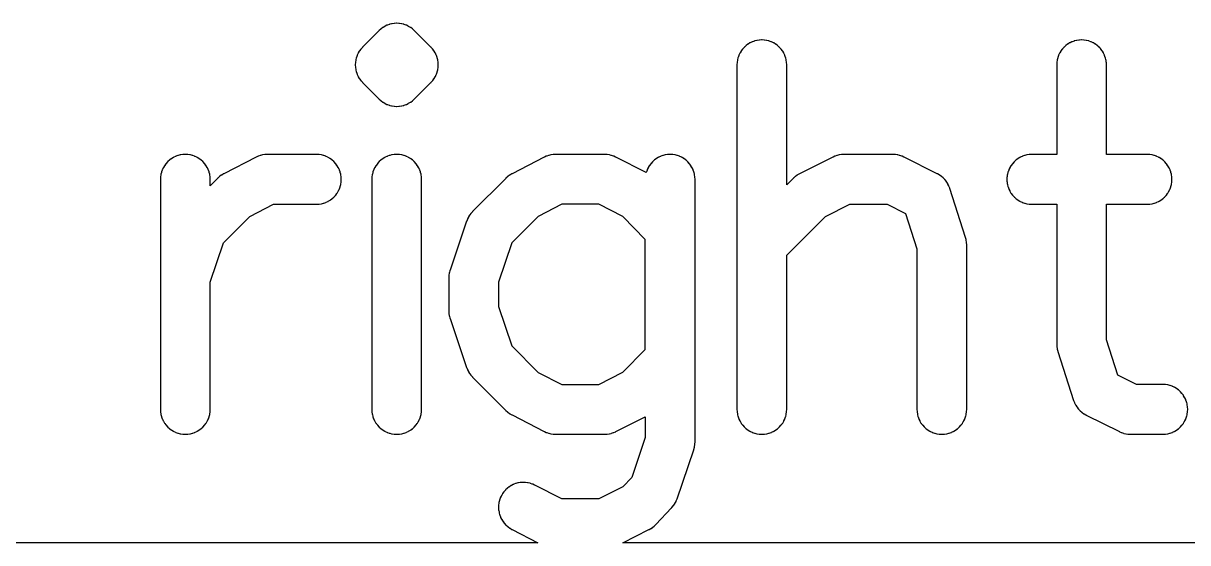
# Model space of a CAD drawing. Header units: inches. Extents: x -0.5 to 10, y -2.4 to 3.9.
# Drawn here: x 3.9879 to 4.1213, y -1.9484 to -1.8889 of the extents above; entities that cross this region are included whole.
import ezdxf

# ---------------------------------------------------------------- set-up
doc = ezdxf.new("R2010")
doc.units = ezdxf.units.IN

msp = doc.modelspace()

# ---------------------------------------------------------------- linework, layer by layer
for points in [[(4.026775, -1.891695), (4.026775, -1.891695), (4.026768, -1.891703), (4.026613, -1.891873), (4.026598, -1.89189), (4.026582, -1.891911), (4.026444, -1.892097), (4.026432, -1.892114), (4.026417, -1.892137), (4.026299, -1.892335), (4.026287, -1.892356), (4.026275, -1.892378), (4.026177, -1.892587), (4.026167, -1.892608), (4.026158, -1.892632), (4.02608, -1.892849), (4.026073, -1.89287), (4.026066, -1.892896), (4.02601, -1.89312), (4.026004, -1.893145), (4.026001, -1.893168), (4.025967, -1.893396), (4.025964, -1.893419), (4.025962, -1.893445), (4.025951, -1.893675), (4.02595, -1.8937), (4.025951, -1.893725), (4.025962, -1.893955), (4.025964, -1.893981), (4.025967, -1.894004), (4.026001, -1.894232), (4.026004, -1.894255), (4.02601, -1.89428), (4.026066, -1.894504), (4.026073, -1.89453), (4.02608, -1.894551), (4.026158, -1.894768), (4.026167, -1.894792), (4.026177, -1.894813), (4.026275, -1.895022), (4.026287, -1.895044), (4.026299, -1.895065), (4.026417, -1.895263), (4.026432, -1.895286), (4.026444, -1.895303), (4.026582, -1.895489), (4.026598, -1.89551), (4.026613, -1.895527), (4.026768, -1.895697), (4.026775, -1.895705), (4.026785, -1.895715), (4.028685, -1.897615), (4.028695, -1.897625), (4.028703, -1.897632), (4.028873, -1.897787), (4.02889, -1.897802), (4.028911, -1.897818), (4.029097, -1.897956), (4.029114, -1.897968), (4.029137, -1.897983), (4.029335, -1.898101), (4.029356, -1.898113), (4.029378, -1.898125), (4.029587, -1.898223), (4.029608, -1.898233), (4.029632, -1.898242), (4.029849, -1.89832), (4.02987, -1.898327), (4.029896, -1.898334), (4.03012, -1.89839), (4.030145, -1.898396), (4.030168, -1.898399), (4.030396, -1.898433), (4.030419, -1.898436), (4.030445, -1.898438), (4.030675, -1.898449), (4.0307, -1.89845), (4.030725, -1.898449), (4.030955, -1.898438), (4.030981, -1.898436), (4.031004, -1.898433), (4.031232, -1.898399), (4.031255, -1.898396), (4.03128, -1.89839), (4.031504, -1.898334), (4.03153, -1.898327), (4.031551, -1.89832), (4.031768, -1.898242), (4.031792, -1.898233), (4.031813, -1.898223), (4.032022, -1.898125), (4.032044, -1.898113), (4.032065, -1.898101), (4.032263, -1.897983), (4.032286, -1.897968), (4.032303, -1.897956), (4.032489, -1.897818), (4.03251, -1.897802), (4.032527, -1.897787), (4.032697, -1.897632), (4.032705, -1.897625), (4.032715, -1.897615), (4.034615, -1.895715), (4.034625, -1.895705), (4.034632, -1.895697), (4.034787, -1.895527), (4.034802, -1.89551), (4.034818, -1.895489), (4.034956, -1.895303), (4.034968, -1.895286), (4.034983, -1.895263), (4.035101, -1.895065), (4.035113, -1.895044), (4.035125, -1.895022), (4.035223, -1.894813), (4.035233, -1.894792), (4.035242, -1.894768), (4.03532, -1.894551), (4.035327, -1.89453), (4.035334, -1.894504), (4.03539, -1.89428), (4.035396, -1.894255), (4.035399, -1.894232), (4.035433, -1.894004), (4.035436, -1.893981), (4.035438, -1.893955), (4.035449, -1.893725), (4.03545, -1.8937), (4.035449, -1.893675), (4.035438, -1.893445), (4.035436, -1.893419), (4.035433, -1.893396), (4.035399, -1.893168), (4.035396, -1.893145), (4.03539, -1.89312), (4.035334, -1.892896), (4.035327, -1.89287), (4.03532, -1.892849), (4.035242, -1.892632), (4.035233, -1.892608), (4.035223, -1.892587), (4.035125, -1.892378), (4.035113, -1.892356), (4.035101, -1.892335), (4.034983, -1.892137), (4.034968, -1.892114), (4.034956, -1.892097), (4.034818, -1.891911), (4.034802, -1.89189), (4.034787, -1.891873), (4.034632, -1.891703), (4.034625, -1.891695), (4.034615, -1.891685), (4.032715, -1.889785), (4.032705, -1.889775), (4.032697, -1.889768), (4.032527, -1.889613), (4.03251, -1.889598), (4.032489, -1.889582), (4.032303, -1.889444), (4.032286, -1.889432), (4.032263, -1.889417), (4.032065, -1.889299), (4.032044, -1.889287), (4.032022, -1.889275), (4.031813, -1.889177), (4.031792, -1.889167), (4.031768, -1.889158), (4.031551, -1.88908), (4.03153, -1.889073), (4.031504, -1.889066), (4.03128, -1.88901), (4.031255, -1.889004), (4.031232, -1.889001), (4.031004, -1.888967), (4.030981, -1.888964), (4.030955, -1.888962), (4.030725, -1.888951), (4.0307, -1.88895), (4.030675, -1.888951), (4.030445, -1.888962), (4.030419, -1.888964), (4.030396, -1.888967), (4.030168, -1.889001), (4.030145, -1.889004), (4.03012, -1.88901), (4.029896, -1.889066), (4.02987, -1.889073), (4.029849, -1.88908), (4.029632, -1.889158), (4.029608, -1.889167), (4.029587, -1.889177), (4.029378, -1.889275), (4.029356, -1.889287), (4.029335, -1.889299), (4.029137, -1.889417), (4.029114, -1.889432), (4.029097, -1.889444), (4.028911, -1.889582), (4.02889, -1.889598), (4.028873, -1.889613), (4.028703, -1.889768), (4.028695, -1.889775), (4.028685, -1.889785), (4.026785, -1.891685)], [(4.07535, -1.93311), (4.07535, -1.93311), (4.07535, -1.9331), (4.07535, -1.915481), (4.079788, -1.911042), (4.082573, -1.90965), (4.086827, -1.90965), (4.088953, -1.910713), (4.09025, -1.914747), (4.09025, -1.9331), (4.09025, -1.93311), (4.090251, -1.933125), (4.090262, -1.933355), (4.090264, -1.933381), (4.090267, -1.933404), (4.090301, -1.933632), (4.090304, -1.933655), (4.09031, -1.93368), (4.090366, -1.933904), (4.090373, -1.93393), (4.09038, -1.933951), (4.090458, -1.934168), (4.090467, -1.934192), (4.090477, -1.934213), (4.090575, -1.934422), (4.090587, -1.934444), (4.090599, -1.934465), (4.090717, -1.934663), (4.090732, -1.934686), (4.090744, -1.934703), (4.090882, -1.934889), (4.090898, -1.93491), (4.090913, -1.934927), (4.091068, -1.935097), (4.091085, -1.935115), (4.091103, -1.935132), (4.091273, -1.935287), (4.09129, -1.935302), (4.091311, -1.935318), (4.091497, -1.935456), (4.091514, -1.935468), (4.091537, -1.935483), (4.091735, -1.935601), (4.091756, -1.935613), (4.091778, -1.935625), (4.091987, -1.935723), (4.092008, -1.935733), (4.092032, -1.935742), (4.092249, -1.93582), (4.09227, -1.935827), (4.092296, -1.935834), (4.09252, -1.93589), (4.092545, -1.935896), (4.092568, -1.935899), (4.092796, -1.935933), (4.092819, -1.935936), (4.092845, -1.935938), (4.093075, -1.935949), (4.0931, -1.93595), (4.093125, -1.935949), (4.093355, -1.935938), (4.093381, -1.935936), (4.093404, -1.935933), (4.093632, -1.935899), (4.093655, -1.935896), (4.09368, -1.93589), (4.093904, -1.935834), (4.09393, -1.935827), (4.093951, -1.93582), (4.094168, -1.935742), (4.094192, -1.935733), (4.094213, -1.935723), (4.094422, -1.935625), (4.094444, -1.935613), (4.094465, -1.935601), (4.094663, -1.935483), (4.094686, -1.935468), (4.094703, -1.935456), (4.094889, -1.935318), (4.09491, -1.935302), (4.094927, -1.935287), (4.095097, -1.935132), (4.095115, -1.935115), (4.095132, -1.935097), (4.095287, -1.934927), (4.095302, -1.93491), (4.095318, -1.934889), (4.095456, -1.934703), (4.095468, -1.934686), (4.095483, -1.934663), (4.095601, -1.934465), (4.095613, -1.934444), (4.095625, -1.934422), (4.095723, -1.934213), (4.095733, -1.934192), (4.095742, -1.934168), (4.09582, -1.933951), (4.095827, -1.93393), (4.095834, -1.933904), (4.09589, -1.93368), (4.095896, -1.933655), (4.095899, -1.933632), (4.095933, -1.933404), (4.095936, -1.933381), (4.095938, -1.933355), (4.095949, -1.933125), (4.09595, -1.93311), (4.09595, -1.9331), (4.09595, -1.9143), (4.09595, -1.91429), (4.095949, -1.914274), (4.095937, -1.914031), (4.095935, -1.914004), (4.095935, -1.914004), (4.095931, -1.913979), (4.095894, -1.913739), (4.095889, -1.913714), (4.095889, -1.913714), (4.095883, -1.913688), (4.095821, -1.913453), (4.095815, -1.913435), (4.095813, -1.913428), (4.094013, -1.907828), (4.094011, -1.90782), (4.094005, -1.907804), (4.093923, -1.907586), (4.093912, -1.907561), (4.093903, -1.90754), (4.093799, -1.907331), (4.093787, -1.907307), (4.093787, -1.907307), (4.093775, -1.907287), (4.09365, -1.907089), (4.093637, -1.907069), (4.093637, -1.907069), (4.093622, -1.907048), (4.093479, -1.906864), (4.093461, -1.906842), (4.093446, -1.906826), (4.093286, -1.906656), (4.093269, -1.906639), (4.09325, -1.906622), (4.093073, -1.906469), (4.093054, -1.906454), (4.093054, -1.906454), (4.093033, -1.906438), (4.092842, -1.906304), (4.092819, -1.906289), (4.092819, -1.906289), (4.0928, -1.906277), (4.092597, -1.906163), (4.092583, -1.906155), (4.092575, -1.906151), (4.088775, -1.904251), (4.088766, -1.904247), (4.088754, -1.904241), (4.088554, -1.904153), (4.088536, -1.904145), (4.088511, -1.904136), (4.088305, -1.904066), (4.088286, -1.90406), (4.08826, -1.904054), (4.088048, -1.904004), (4.088025, -1.903999), (4.088003, -1.903995), (4.087787, -1.903965), (4.087766, -1.903962), (4.087741, -1.903961), (4.087523, -1.903951), (4.087511, -1.90395), (4.0875, -1.90395), (4.0819, -1.90395), (4.081889, -1.90395), (4.081877, -1.903951), (4.081659, -1.903961), (4.081634, -1.903962), (4.081613, -1.903965), (4.081397, -1.903995), (4.081375, -1.903999), (4.081352, -1.904004), (4.08114, -1.904054), (4.081114, -1.90406), (4.081095, -1.904066), (4.080889, -1.904136), (4.080864, -1.904145), (4.080846, -1.904153), (4.080646, -1.904241), (4.080634, -1.904247), (4.080625, -1.904251), (4.076825, -1.906151), (4.076814, -1.906157), (4.076802, -1.906164), (4.076583, -1.906288), (4.076561, -1.906301), (4.076561, -1.906301), (4.076538, -1.906317), (4.076333, -1.906464), (4.076314, -1.906479), (4.076314, -1.906479), (4.076292, -1.906498), (4.076104, -1.906666), (4.076094, -1.906676), (4.076085, -1.906685), (4.07535, -1.907419), (4.07535, -1.8937), (4.07535, -1.89369), (4.075349, -1.893675), (4.075338, -1.893445), (4.075336, -1.893419), (4.075333, -1.893396), (4.075299, -1.893168), (4.075296, -1.893145), (4.07529, -1.89312), (4.075234, -1.892896), (4.075227, -1.89287), (4.07522, -1.892849), (4.075142, -1.892632), (4.075133, -1.892608), (4.075123, -1.892587), (4.075025, -1.892378), (4.075013, -1.892356), (4.075001, -1.892335), (4.074883, -1.892137), (4.074868, -1.892114), (4.074856, -1.892097), (4.074718, -1.891911), (4.074702, -1.89189), (4.074687, -1.891873), (4.074532, -1.891703), (4.074515, -1.891685), (4.074497, -1.891668), (4.074327, -1.891513), (4.07431, -1.891498), (4.074289, -1.891482), (4.074103, -1.891344), (4.074086, -1.891332), (4.074063, -1.891317), (4.073865, -1.891199), (4.073844, -1.891187), (4.073822, -1.891175), (4.073613, -1.891077), (4.073592, -1.891067), (4.073568, -1.891058), (4.073351, -1.89098), (4.07333, -1.890973), (4.073304, -1.890966), (4.07308, -1.89091), (4.073055, -1.890904), (4.073032, -1.890901), (4.072804, -1.890867), (4.072781, -1.890864), (4.072755, -1.890862), (4.072525, -1.890851), (4.0725, -1.89085), (4.072475, -1.890851), (4.072245, -1.890862), (4.072219, -1.890864), (4.072196, -1.890867), (4.071968, -1.890901), (4.071945, -1.890904), (4.07192, -1.89091), (4.071696, -1.890966), (4.07167, -1.890973), (4.071649, -1.89098), (4.071432, -1.891058), (4.071408, -1.891067), (4.071387, -1.891077), (4.071178, -1.891175), (4.071156, -1.891187), (4.071135, -1.891199), (4.070937, -1.891317), (4.070914, -1.891332), (4.070897, -1.891344), (4.070711, -1.891482), (4.07069, -1.891498), (4.070673, -1.891513), (4.070503, -1.891668), (4.070485, -1.891685), (4.070468, -1.891703), (4.070313, -1.891873), (4.070298, -1.89189), (4.070282, -1.891911), (4.070144, -1.892097), (4.070132, -1.892114), (4.070117, -1.892137), (4.069999, -1.892335), (4.069987, -1.892356), (4.069975, -1.892378), (4.069877, -1.892587), (4.069867, -1.892608), (4.069858, -1.892632), (4.06978, -1.892849), (4.069773, -1.89287), (4.069766, -1.892896), (4.06971, -1.89312), (4.069704, -1.893145), (4.069701, -1.893168), (4.069667, -1.893396), (4.069664, -1.893419), (4.069662, -1.893445), (4.069651, -1.893675), (4.06965, -1.89369), (4.06965, -1.8937), (4.06965, -1.9331), (4.06965, -1.93311), (4.069651, -1.933125), (4.069662, -1.933355), (4.069664, -1.933381), (4.069667, -1.933404), (4.069701, -1.933632), (4.069704, -1.933655), (4.06971, -1.93368), (4.069766, -1.933904), (4.069773, -1.93393), (4.06978, -1.933951), (4.069858, -1.934168), (4.069867, -1.934192), (4.069877, -1.934213), (4.069975, -1.934422), (4.069987, -1.934444), (4.069999, -1.934465), (4.070117, -1.934663), (4.070132, -1.934686), (4.070144, -1.934703), (4.070282, -1.934889), (4.070298, -1.93491), (4.070313, -1.934927), (4.070468, -1.935097), (4.070485, -1.935115), (4.070503, -1.935132), (4.070673, -1.935287), (4.07069, -1.935302), (4.070711, -1.935318), (4.070897, -1.935456), (4.070914, -1.935468), (4.070937, -1.935483), (4.071135, -1.935601), (4.071156, -1.935613), (4.071178, -1.935625), (4.071387, -1.935723), (4.071408, -1.935733), (4.071432, -1.935742), (4.071649, -1.93582), (4.07167, -1.935827), (4.071696, -1.935834), (4.07192, -1.93589), (4.071945, -1.935896), (4.071968, -1.935899), (4.072196, -1.935933), (4.072219, -1.935936), (4.072245, -1.935938), (4.072475, -1.935949), (4.0725, -1.93595), (4.072525, -1.935949), (4.072755, -1.935938), (4.072781, -1.935936), (4.072804, -1.935933), (4.073032, -1.935899), (4.073055, -1.935896), (4.07308, -1.93589), (4.073304, -1.935834), (4.07333, -1.935827), (4.073351, -1.93582), (4.073568, -1.935742), (4.073592, -1.935733), (4.073613, -1.935723), (4.073822, -1.935625), (4.073844, -1.935613), (4.073865, -1.935601), (4.074063, -1.935483), (4.074086, -1.935468), (4.074103, -1.935456), (4.074289, -1.935318), (4.07431, -1.935302), (4.074327, -1.935287), (4.074497, -1.935132), (4.074515, -1.935115), (4.074532, -1.935097), (4.074687, -1.934927), (4.074702, -1.93491), (4.074718, -1.934889), (4.074856, -1.934703), (4.074868, -1.934686), (4.074883, -1.934663), (4.075001, -1.934465), (4.075013, -1.934444), (4.075025, -1.934422), (4.075123, -1.934213), (4.075133, -1.934192), (4.075142, -1.934168), (4.07522, -1.933951), (4.075227, -1.93393), (4.075234, -1.933904), (4.07529, -1.93368), (4.075296, -1.933655), (4.075299, -1.933632), (4.075333, -1.933404), (4.075336, -1.933381), (4.075338, -1.933355), (4.075349, -1.933125)], [(4.10625, -1.90965), (4.10625, -1.9256), (4.10625, -1.92561), (4.106251, -1.925626), (4.106263, -1.925869), (4.106265, -1.925896), (4.106265, -1.925896), (4.106269, -1.925921), (4.106306, -1.926161), (4.106311, -1.926186), (4.106311, -1.926186), (4.106317, -1.926212), (4.106379, -1.926447), (4.106385, -1.926465), (4.106387, -1.926472), (4.108187, -1.932072), (4.108189, -1.93208), (4.108195, -1.932096), (4.108277, -1.932314), (4.108288, -1.932339), (4.108297, -1.93236), (4.108401, -1.932569), (4.108413, -1.932593), (4.108413, -1.932593), (4.108425, -1.932613), (4.10855, -1.932811), (4.108563, -1.932831), (4.108563, -1.932831), (4.108578, -1.932852), (4.108721, -1.933036), (4.108739, -1.933058), (4.108754, -1.933074), (4.108914, -1.933244), (4.108931, -1.933261), (4.10895, -1.933278), (4.109127, -1.933431), (4.109146, -1.933446), (4.109146, -1.933446), (4.109167, -1.933462), (4.109358, -1.933596), (4.109381, -1.933611), (4.109381, -1.933611), (4.1094, -1.933623), (4.109603, -1.933737), (4.109617, -1.933745), (4.109625, -1.933749), (4.113425, -1.935649), (4.113434, -1.935653), (4.113446, -1.935659), (4.113646, -1.935747), (4.113664, -1.935755), (4.113689, -1.935764), (4.113895, -1.935834), (4.113914, -1.93584), (4.11394, -1.935846), (4.114152, -1.935896), (4.114175, -1.935901), (4.114197, -1.935905), (4.114413, -1.935935), (4.114434, -1.935938), (4.114459, -1.935939), (4.114677, -1.935949), (4.114689, -1.93595), (4.1147, -1.93595), (4.1184, -1.93595), (4.11841, -1.93595), (4.118425, -1.935949), (4.118655, -1.935938), (4.118681, -1.935936), (4.118704, -1.935933), (4.118932, -1.935899), (4.118955, -1.935896), (4.11898, -1.93589), (4.119204, -1.935834), (4.11923, -1.935827), (4.119251, -1.93582), (4.119468, -1.935742), (4.119492, -1.935733), (4.119513, -1.935723), (4.119722, -1.935625), (4.119744, -1.935613), (4.119765, -1.935601), (4.119963, -1.935483), (4.119986, -1.935468), (4.120003, -1.935456), (4.120189, -1.935318), (4.12021, -1.935302), (4.120227, -1.935287), (4.120397, -1.935132), (4.120415, -1.935115), (4.120432, -1.935097), (4.120587, -1.934927), (4.120602, -1.93491), (4.120618, -1.934889), (4.120756, -1.934703), (4.120768, -1.934686), (4.120783, -1.934663), (4.120901, -1.934465), (4.120913, -1.934444), (4.120925, -1.934422), (4.121023, -1.934213), (4.121033, -1.934192), (4.121042, -1.934168), (4.12112, -1.933951), (4.121127, -1.93393), (4.121134, -1.933904), (4.12119, -1.93368), (4.121196, -1.933655), (4.121199, -1.933632), (4.121233, -1.933404), (4.121236, -1.933381), (4.121238, -1.933355), (4.121249, -1.933125), (4.12125, -1.9331), (4.121249, -1.933075), (4.121238, -1.932845), (4.121236, -1.932819), (4.121233, -1.932796), (4.121199, -1.932568), (4.121196, -1.932545), (4.12119, -1.93252), (4.121134, -1.932296), (4.121127, -1.93227), (4.12112, -1.932249), (4.121042, -1.932032), (4.121033, -1.932008), (4.121023, -1.931987), (4.120925, -1.931778), (4.120913, -1.931756), (4.120901, -1.931735), (4.120783, -1.931537), (4.120768, -1.931514), (4.120756, -1.931497), (4.120618, -1.931311), (4.120602, -1.93129), (4.120587, -1.931273), (4.120432, -1.931103), (4.120415, -1.931085), (4.120397, -1.931068), (4.120227, -1.930913), (4.12021, -1.930898), (4.120189, -1.930882), (4.120003, -1.930744), (4.119986, -1.930732), (4.119963, -1.930717), (4.119765, -1.930599), (4.119744, -1.930587), (4.119722, -1.930575), (4.119513, -1.930477), (4.119492, -1.930467), (4.119468, -1.930458), (4.119251, -1.93038), (4.11923, -1.930373), (4.119204, -1.930366), (4.11898, -1.93031), (4.118955, -1.930304), (4.118932, -1.930301), (4.118704, -1.930267), (4.118681, -1.930264), (4.118655, -1.930262), (4.118425, -1.930251), (4.11841, -1.93025), (4.1184, -1.93025), (4.115373, -1.93025), (4.113247, -1.929187), (4.11195, -1.925153), (4.11195, -1.90965), (4.1166, -1.90965), (4.11661, -1.90965), (4.116625, -1.909649), (4.116855, -1.909638), (4.116881, -1.909636), (4.116904, -1.909633), (4.117132, -1.909599), (4.117155, -1.909596), (4.11718, -1.90959), (4.117404, -1.909534), (4.11743, -1.909527), (4.117451, -1.90952), (4.117668, -1.909442), (4.117692, -1.909433), (4.117713, -1.909423), (4.117922, -1.909325), (4.117944, -1.909313), (4.117965, -1.909301), (4.118163, -1.909183), (4.118186, -1.909168), (4.118203, -1.909156), (4.118389, -1.909018), (4.11841, -1.909002), (4.118427, -1.908987), (4.118597, -1.908832), (4.118615, -1.908815), (4.118632, -1.908797), (4.118787, -1.908627), (4.118802, -1.90861), (4.118818, -1.908589), (4.118956, -1.908403), (4.118968, -1.908386), (4.118983, -1.908363), (4.119101, -1.908165), (4.119113, -1.908144), (4.119125, -1.908122), (4.119223, -1.907913), (4.119233, -1.907892), (4.119242, -1.907868), (4.11932, -1.907651), (4.119327, -1.90763), (4.119334, -1.907604), (4.11939, -1.90738), (4.119396, -1.907355), (4.119399, -1.907332), (4.119433, -1.907104), (4.119436, -1.907081), (4.119438, -1.907055), (4.119449, -1.906825), (4.11945, -1.9068), (4.119449, -1.906775), (4.119438, -1.906545), (4.119436, -1.906519), (4.119433, -1.906496), (4.119399, -1.906268), (4.119396, -1.906245), (4.11939, -1.90622), (4.119334, -1.905996), (4.119327, -1.90597), (4.11932, -1.905949), (4.119242, -1.905732), (4.119233, -1.905708), (4.119223, -1.905687), (4.119125, -1.905478), (4.119113, -1.905456), (4.119101, -1.905435), (4.118983, -1.905237), (4.118968, -1.905214), (4.118956, -1.905197), (4.118818, -1.905011), (4.118802, -1.90499), (4.118787, -1.904973), (4.118632, -1.904803), (4.118615, -1.904785), (4.118597, -1.904768), (4.118427, -1.904613), (4.11841, -1.904598), (4.118389, -1.904582), (4.118203, -1.904444), (4.118186, -1.904432), (4.118163, -1.904417), (4.117965, -1.904299), (4.117944, -1.904287), (4.117922, -1.904275), (4.117713, -1.904177), (4.117692, -1.904167), (4.117668, -1.904158), (4.117451, -1.90408), (4.11743, -1.904073), (4.117404, -1.904066), (4.11718, -1.90401), (4.117155, -1.904004), (4.117132, -1.904001), (4.116904, -1.903967), (4.116881, -1.903964), (4.116855, -1.903962), (4.116625, -1.903951), (4.11661, -1.90395), (4.1166, -1.90395), (4.11195, -1.90395), (4.11195, -1.8937), (4.11195, -1.89369), (4.111949, -1.893675), (4.111938, -1.893445), (4.111936, -1.893419), (4.111933, -1.893396), (4.111899, -1.893168), (4.111896, -1.893145), (4.11189, -1.89312), (4.111834, -1.892896), (4.111827, -1.89287), (4.11182, -1.892849), (4.111742, -1.892632), (4.111733, -1.892608), (4.111723, -1.892587), (4.111625, -1.892378), (4.111613, -1.892356), (4.111601, -1.892335), (4.111483, -1.892137), (4.111468, -1.892114), (4.111456, -1.892097), (4.111318, -1.891911), (4.111302, -1.89189), (4.111287, -1.891873), (4.111132, -1.891703), (4.111115, -1.891685), (4.111097, -1.891668), (4.110927, -1.891513), (4.11091, -1.891498), (4.110889, -1.891482), (4.110703, -1.891344), (4.110686, -1.891332), (4.110663, -1.891317), (4.110465, -1.891199), (4.110444, -1.891187), (4.110422, -1.891175), (4.110213, -1.891077), (4.110192, -1.891067), (4.110168, -1.891058), (4.109951, -1.89098), (4.10993, -1.890973), (4.109904, -1.890966), (4.10968, -1.89091), (4.109655, -1.890904), (4.109632, -1.890901), (4.109404, -1.890867), (4.109381, -1.890864), (4.109355, -1.890862), (4.109125, -1.890851), (4.1091, -1.89085), (4.109075, -1.890851), (4.108845, -1.890862), (4.108819, -1.890864), (4.108796, -1.890867), (4.108568, -1.890901), (4.108545, -1.890904), (4.10852, -1.89091), (4.108296, -1.890966), (4.10827, -1.890973), (4.108249, -1.89098), (4.108032, -1.891058), (4.108008, -1.891067), (4.107987, -1.891077), (4.107778, -1.891175), (4.107756, -1.891187), (4.107735, -1.891199), (4.107537, -1.891317), (4.107514, -1.891332), (4.107497, -1.891344), (4.107311, -1.891482), (4.10729, -1.891498), (4.107273, -1.891513), (4.107103, -1.891668), (4.107085, -1.891685), (4.107068, -1.891703), (4.106913, -1.891873), (4.106898, -1.89189), (4.106882, -1.891911), (4.106744, -1.892097), (4.106732, -1.892114), (4.106717, -1.892137), (4.106599, -1.892335), (4.106587, -1.892356), (4.106575, -1.892378), (4.106477, -1.892587), (4.106467, -1.892608), (4.106458, -1.892632), (4.10638, -1.892849), (4.106373, -1.89287), (4.106366, -1.892896), (4.10631, -1.89312), (4.106304, -1.893145), (4.106301, -1.893168), (4.106267, -1.893396), (4.106264, -1.893419), (4.106262, -1.893445), (4.106251, -1.893675), (4.10625, -1.89369), (4.10625, -1.8937), (4.10625, -1.90395), (4.1034, -1.90395), (4.10339, -1.90395), (4.103375, -1.903951), (4.103145, -1.903962), (4.103119, -1.903964), (4.103096, -1.903967), (4.102868, -1.904001), (4.102845, -1.904004), (4.10282, -1.90401), (4.102596, -1.904066), (4.10257, -1.904073), (4.102549, -1.90408), (4.102332, -1.904158), (4.102308, -1.904167), (4.102287, -1.904177), (4.102078, -1.904275), (4.102056, -1.904287), (4.102035, -1.904299), (4.101837, -1.904417), (4.101814, -1.904432), (4.101797, -1.904444), (4.101611, -1.904582), (4.10159, -1.904598), (4.101573, -1.904613), (4.101403, -1.904768), (4.101385, -1.904785), (4.101368, -1.904803), (4.101213, -1.904973), (4.101198, -1.90499), (4.101182, -1.905011), (4.101044, -1.905197), (4.101032, -1.905214), (4.101017, -1.905237), (4.100899, -1.905435), (4.100887, -1.905456), (4.100875, -1.905478), (4.100777, -1.905687), (4.100767, -1.905708), (4.100758, -1.905732), (4.10068, -1.905949), (4.100673, -1.90597), (4.100666, -1.905996), (4.10061, -1.90622), (4.100604, -1.906245), (4.100601, -1.906268), (4.100567, -1.906496), (4.100564, -1.906519), (4.100562, -1.906545), (4.100551, -1.906775), (4.10055, -1.9068), (4.100551, -1.906825), (4.100562, -1.907055), (4.100564, -1.907081), (4.100567, -1.907104), (4.100601, -1.907332), (4.100604, -1.907355), (4.10061, -1.90738), (4.100666, -1.907604), (4.100673, -1.90763), (4.10068, -1.907651), (4.100758, -1.907868), (4.100767, -1.907892), (4.100777, -1.907913), (4.100875, -1.908122), (4.100887, -1.908144), (4.100899, -1.908165), (4.101017, -1.908363), (4.101032, -1.908386), (4.101044, -1.908403), (4.101182, -1.908589), (4.101198, -1.90861), (4.101213, -1.908627), (4.101368, -1.908797), (4.101385, -1.908815), (4.101403, -1.908832), (4.101573, -1.908987), (4.10159, -1.909002), (4.101611, -1.909018), (4.101797, -1.909156), (4.101814, -1.909168), (4.101837, -1.909183), (4.102035, -1.909301), (4.102056, -1.909313), (4.102078, -1.909325), (4.102287, -1.909423), (4.102308, -1.909433), (4.102332, -1.909442), (4.102549, -1.90952), (4.10257, -1.909527), (4.102596, -1.909534), (4.10282, -1.90959), (4.102845, -1.909596), (4.102868, -1.909599), (4.103096, -1.909633), (4.103119, -1.909636), (4.103145, -1.909638), (4.103375, -1.909649), (4.10339, -1.90965), (4.1034, -1.90965)], [(4.00935, -1.91857), (4.010885, -1.914045), (4.013899, -1.911031), (4.016589, -1.90965), (4.0215, -1.90965), (4.02151, -1.90965), (4.021525, -1.909649), (4.021755, -1.909638), (4.021781, -1.909636), (4.021804, -1.909633), (4.022032, -1.909599), (4.022055, -1.909596), (4.02208, -1.90959), (4.022304, -1.909534), (4.02233, -1.909527), (4.022351, -1.90952), (4.022568, -1.909442), (4.022592, -1.909433), (4.022613, -1.909423), (4.022822, -1.909325), (4.022844, -1.909313), (4.022865, -1.909301), (4.023063, -1.909183), (4.023086, -1.909168), (4.023103, -1.909156), (4.023289, -1.909018), (4.02331, -1.909002), (4.023327, -1.908987), (4.023497, -1.908832), (4.023515, -1.908815), (4.023532, -1.908797), (4.023687, -1.908627), (4.023702, -1.90861), (4.023718, -1.908589), (4.023856, -1.908403), (4.023868, -1.908386), (4.023883, -1.908363), (4.024001, -1.908165), (4.024013, -1.908144), (4.024025, -1.908122), (4.024123, -1.907913), (4.024133, -1.907892), (4.024142, -1.907868), (4.02422, -1.907651), (4.024227, -1.90763), (4.024234, -1.907604), (4.02429, -1.90738), (4.024296, -1.907355), (4.024299, -1.907332), (4.024333, -1.907104), (4.024336, -1.907081), (4.024338, -1.907055), (4.024349, -1.906825), (4.02435, -1.9068), (4.024349, -1.906775), (4.024338, -1.906545), (4.024336, -1.906519), (4.024333, -1.906496), (4.024299, -1.906268), (4.024296, -1.906245), (4.02429, -1.90622), (4.024234, -1.905996), (4.024227, -1.90597), (4.02422, -1.905949), (4.024142, -1.905732), (4.024133, -1.905708), (4.024123, -1.905687), (4.024025, -1.905478), (4.024013, -1.905456), (4.024001, -1.905435), (4.023883, -1.905237), (4.023868, -1.905214), (4.023856, -1.905197), (4.023718, -1.905011), (4.023702, -1.90499), (4.023687, -1.904973), (4.023532, -1.904803), (4.023515, -1.904785), (4.023497, -1.904768), (4.023327, -1.904613), (4.02331, -1.904598), (4.023289, -1.904582), (4.023103, -1.904444), (4.023086, -1.904432), (4.023063, -1.904417), (4.022865, -1.904299), (4.022844, -1.904287), (4.022822, -1.904275), (4.022613, -1.904177), (4.022592, -1.904167), (4.022568, -1.904158), (4.022351, -1.90408), (4.02233, -1.904073), (4.022304, -1.904066), (4.02208, -1.90401), (4.022055, -1.904004), (4.022032, -1.904001), (4.021804, -1.903967), (4.021781, -1.903964), (4.021755, -1.903962), (4.021525, -1.903951), (4.02151, -1.90395), (4.0215, -1.90395), (4.0159, -1.90395), (4.015889, -1.90395), (4.015876, -1.903951), (4.015654, -1.903961), (4.01563, -1.903963), (4.015606, -1.903966), (4.015386, -1.903997), (4.015362, -1.904001), (4.015339, -1.904006), (4.015123, -1.904059), (4.015103, -1.904064), (4.015077, -1.904072), (4.014866, -1.904145), (4.014842, -1.904154), (4.014822, -1.904162), (4.014619, -1.904254), (4.014616, -1.904256), (4.014598, -1.904265), (4.010898, -1.906165), (4.010884, -1.906172), (4.010875, -1.906177), (4.010665, -1.906299), (4.010642, -1.906314), (4.010642, -1.906314), (4.010621, -1.906328), (4.010425, -1.906471), (4.010406, -1.906485), (4.010406, -1.906485), (4.010384, -1.906504), (4.010204, -1.906667), (4.0102, -1.906671), (4.010185, -1.906685), (4.00935, -1.907519), (4.00935, -1.9068), (4.00935, -1.90679), (4.009349, -1.906775), (4.009338, -1.906545), (4.009336, -1.906519), (4.009333, -1.906496), (4.009299, -1.906268), (4.009296, -1.906245), (4.00929, -1.90622), (4.009234, -1.905996), (4.009227, -1.90597), (4.00922, -1.905949), (4.009142, -1.905732), (4.009133, -1.905708), (4.009123, -1.905687), (4.009025, -1.905478), (4.009013, -1.905456), (4.009001, -1.905435), (4.008883, -1.905237), (4.008868, -1.905214), (4.008856, -1.905197), (4.008718, -1.905011), (4.008702, -1.90499), (4.008687, -1.904973), (4.008532, -1.904803), (4.008515, -1.904785), (4.008497, -1.904768), (4.008327, -1.904613), (4.00831, -1.904598), (4.008289, -1.904582), (4.008103, -1.904444), (4.008086, -1.904432), (4.008063, -1.904417), (4.007865, -1.904299), (4.007844, -1.904287), (4.007822, -1.904275), (4.007613, -1.904177), (4.007592, -1.904167), (4.007568, -1.904158), (4.007351, -1.90408), (4.00733, -1.904073), (4.007304, -1.904066), (4.00708, -1.90401), (4.007055, -1.904004), (4.007032, -1.904001), (4.006804, -1.903967), (4.006781, -1.903964), (4.006755, -1.903962), (4.006525, -1.903951), (4.0065, -1.90395), (4.006475, -1.903951), (4.006245, -1.903962), (4.006219, -1.903964), (4.006196, -1.903967), (4.005968, -1.904001), (4.005945, -1.904004), (4.00592, -1.90401), (4.005696, -1.904066), (4.00567, -1.904073), (4.005649, -1.90408), (4.005432, -1.904158), (4.005408, -1.904167), (4.005387, -1.904177), (4.005178, -1.904275), (4.005156, -1.904287), (4.005135, -1.904299), (4.004937, -1.904417), (4.004914, -1.904432), (4.004897, -1.904444), (4.004711, -1.904582), (4.00469, -1.904598), (4.004673, -1.904613), (4.004503, -1.904768), (4.004485, -1.904785), (4.004468, -1.904803), (4.004313, -1.904973), (4.004298, -1.90499), (4.004282, -1.905011), (4.004144, -1.905197), (4.004132, -1.905214), (4.004117, -1.905237), (4.003999, -1.905435), (4.003987, -1.905456), (4.003975, -1.905478), (4.003877, -1.905687), (4.003867, -1.905708), (4.003858, -1.905732), (4.00378, -1.905949), (4.003773, -1.90597), (4.003766, -1.905996), (4.00371, -1.90622), (4.003704, -1.906245), (4.003701, -1.906268), (4.003667, -1.906496), (4.003664, -1.906519), (4.003662, -1.906545), (4.003651, -1.906775), (4.00365, -1.90679), (4.00365, -1.9068), (4.00365, -1.9331), (4.00365, -1.93311), (4.003651, -1.933125), (4.003662, -1.933355), (4.003664, -1.933381), (4.003667, -1.933404), (4.003701, -1.933632), (4.003704, -1.933655), (4.00371, -1.93368), (4.003766, -1.933904), (4.003773, -1.93393), (4.00378, -1.933951), (4.003858, -1.934168), (4.003867, -1.934192), (4.003877, -1.934213), (4.003975, -1.934422), (4.003987, -1.934444), (4.003999, -1.934465), (4.004117, -1.934663), (4.004132, -1.934686), (4.004144, -1.934703), (4.004282, -1.934889), (4.004298, -1.93491), (4.004313, -1.934927), (4.004468, -1.935097), (4.004485, -1.935115), (4.004503, -1.935132), (4.004673, -1.935287), (4.00469, -1.935302), (4.004711, -1.935318), (4.004897, -1.935456), (4.004914, -1.935468), (4.004937, -1.935483), (4.005135, -1.935601), (4.005156, -1.935613), (4.005178, -1.935625), (4.005387, -1.935723), (4.005408, -1.935733), (4.005432, -1.935742), (4.005649, -1.93582), (4.00567, -1.935827), (4.005696, -1.935834), (4.00592, -1.93589), (4.005945, -1.935896), (4.005968, -1.935899), (4.006196, -1.935933), (4.006219, -1.935936), (4.006245, -1.935938), (4.006475, -1.935949), (4.0065, -1.93595), (4.006525, -1.935949), (4.006755, -1.935938), (4.006781, -1.935936), (4.006804, -1.935933), (4.007032, -1.935899), (4.007055, -1.935896), (4.00708, -1.93589), (4.007304, -1.935834), (4.00733, -1.935827), (4.007351, -1.93582), (4.007568, -1.935742), (4.007592, -1.935733), (4.007613, -1.935723), (4.007822, -1.935625), (4.007844, -1.935613), (4.007865, -1.935601), (4.008063, -1.935483), (4.008086, -1.935468), (4.008103, -1.935456), (4.008289, -1.935318), (4.00831, -1.935302), (4.008327, -1.935287), (4.008497, -1.935132), (4.008515, -1.935115), (4.008532, -1.935097), (4.008687, -1.934927), (4.008702, -1.93491), (4.008718, -1.934889), (4.008856, -1.934703), (4.008868, -1.934686), (4.008883, -1.934663), (4.009001, -1.934465), (4.009013, -1.934444), (4.009025, -1.934422), (4.009123, -1.934213), (4.009133, -1.934192), (4.009142, -1.934168), (4.00922, -1.933951), (4.009227, -1.93393), (4.009234, -1.933904), (4.00929, -1.93368), (4.009296, -1.933655), (4.009299, -1.933632), (4.009333, -1.933404), (4.009336, -1.933381), (4.009338, -1.933355), (4.009349, -1.933125), (4.00935, -1.93311), (4.00935, -1.9331)], [(4.03355, -1.93311), (4.03355, -1.93311), (4.03355, -1.9331), (4.03355, -1.9068), (4.03355, -1.90679), (4.033549, -1.906775), (4.033538, -1.906545), (4.033536, -1.906519), (4.033533, -1.906496), (4.033499, -1.906268), (4.033496, -1.906245), (4.03349, -1.90622), (4.033434, -1.905996), (4.033427, -1.90597), (4.03342, -1.905949), (4.033342, -1.905732), (4.033333, -1.905708), (4.033323, -1.905687), (4.033225, -1.905478), (4.033213, -1.905456), (4.033201, -1.905435), (4.033083, -1.905237), (4.033068, -1.905214), (4.033056, -1.905197), (4.032918, -1.905011), (4.032902, -1.90499), (4.032887, -1.904973), (4.032732, -1.904803), (4.032715, -1.904785), (4.032697, -1.904768), (4.032527, -1.904613), (4.03251, -1.904598), (4.032489, -1.904582), (4.032303, -1.904444), (4.032286, -1.904432), (4.032263, -1.904417), (4.032065, -1.904299), (4.032044, -1.904287), (4.032022, -1.904275), (4.031813, -1.904177), (4.031792, -1.904167), (4.031768, -1.904158), (4.031551, -1.90408), (4.03153, -1.904073), (4.031504, -1.904066), (4.03128, -1.90401), (4.031255, -1.904004), (4.031232, -1.904001), (4.031004, -1.903967), (4.030981, -1.903964), (4.030955, -1.903962), (4.030725, -1.903951), (4.0307, -1.90395), (4.030675, -1.903951), (4.030445, -1.903962), (4.030419, -1.903964), (4.030396, -1.903967), (4.030168, -1.904001), (4.030145, -1.904004), (4.03012, -1.90401), (4.029896, -1.904066), (4.02987, -1.904073), (4.029849, -1.90408), (4.029632, -1.904158), (4.029608, -1.904167), (4.029587, -1.904177), (4.029378, -1.904275), (4.029356, -1.904287), (4.029335, -1.904299), (4.029137, -1.904417), (4.029114, -1.904432), (4.029097, -1.904444), (4.028911, -1.904582), (4.02889, -1.904598), (4.028873, -1.904613), (4.028703, -1.904768), (4.028685, -1.904785), (4.028668, -1.904803), (4.028513, -1.904973), (4.028498, -1.90499), (4.028482, -1.905011), (4.028344, -1.905197), (4.028332, -1.905214), (4.028317, -1.905237), (4.028199, -1.905435), (4.028187, -1.905456), (4.028175, -1.905478), (4.028077, -1.905687), (4.028067, -1.905708), (4.028058, -1.905732), (4.02798, -1.905949), (4.027973, -1.90597), (4.027966, -1.905996), (4.02791, -1.90622), (4.027904, -1.906245), (4.027901, -1.906268), (4.027867, -1.906496), (4.027864, -1.906519), (4.027862, -1.906545), (4.027851, -1.906775), (4.02785, -1.90679), (4.02785, -1.9068), (4.02785, -1.9331), (4.02785, -1.93311), (4.027851, -1.933125), (4.027862, -1.933355), (4.027864, -1.933381), (4.027867, -1.933404), (4.027901, -1.933632), (4.027904, -1.933655), (4.02791, -1.93368), (4.027966, -1.933904), (4.027973, -1.93393), (4.02798, -1.933951), (4.028058, -1.934168), (4.028067, -1.934192), (4.028077, -1.934213), (4.028175, -1.934422), (4.028187, -1.934444), (4.028199, -1.934465), (4.028317, -1.934663), (4.028332, -1.934686), (4.028344, -1.934703), (4.028482, -1.934889), (4.028498, -1.93491), (4.028513, -1.934927), (4.028668, -1.935097), (4.028685, -1.935115), (4.028703, -1.935132), (4.028873, -1.935287), (4.02889, -1.935302), (4.028911, -1.935318), (4.029097, -1.935456), (4.029114, -1.935468), (4.029137, -1.935483), (4.029335, -1.935601), (4.029356, -1.935613), (4.029378, -1.935625), (4.029587, -1.935723), (4.029608, -1.935733), (4.029632, -1.935742), (4.029849, -1.93582), (4.02987, -1.935827), (4.029896, -1.935834), (4.03012, -1.93589), (4.030145, -1.935896), (4.030168, -1.935899), (4.030396, -1.935933), (4.030419, -1.935936), (4.030445, -1.935938), (4.030675, -1.935949), (4.0307, -1.93595), (4.030725, -1.935949), (4.030955, -1.935938), (4.030981, -1.935936), (4.031004, -1.935933), (4.031232, -1.935899), (4.031255, -1.935896), (4.03128, -1.93589), (4.031504, -1.935834), (4.03153, -1.935827), (4.031551, -1.93582), (4.031768, -1.935742), (4.031792, -1.935733), (4.031813, -1.935723), (4.032022, -1.935625), (4.032044, -1.935613), (4.032065, -1.935601), (4.032263, -1.935483), (4.032286, -1.935468), (4.032303, -1.935456), (4.032489, -1.935318), (4.03251, -1.935302), (4.032527, -1.935287), (4.032697, -1.935132), (4.032715, -1.935115), (4.032732, -1.935097), (4.032887, -1.934927), (4.032902, -1.93491), (4.032918, -1.934889), (4.033056, -1.934703), (4.033068, -1.934686), (4.033083, -1.934663), (4.033201, -1.934465), (4.033213, -1.934444), (4.033225, -1.934422), (4.033323, -1.934213), (4.033333, -1.934192), (4.033342, -1.934168), (4.03342, -1.933951), (4.033427, -1.93393), (4.033434, -1.933904), (4.03349, -1.93368), (4.033496, -1.933655), (4.033499, -1.933632), (4.033533, -1.933404), (4.033536, -1.933381), (4.033538, -1.933355), (4.033549, -1.933125)], [(4.056594, -1.911034), (4.053827, -1.90965), (4.049589, -1.90965), (4.046899, -1.911031), (4.043885, -1.914045), (4.04235, -1.91857), (4.04235, -1.92133), (4.043885, -1.925855), (4.046899, -1.928869), (4.049589, -1.93025), (4.053827, -1.93025), (4.056594, -1.928866), (4.05915, -1.926242), (4.05915, -1.913658)]]:
    msp.add_lwpolyline(points, close=True)
msp.add_lwpolyline([(4.336633, -1.94835), (4.056573, -1.94835), (4.059575, -1.946849), (4.059579, -1.946847), (4.059594, -1.946839), (4.059773, -1.946739), (4.05979, -1.94673), (4.05981, -1.946717), (4.05998, -1.946602), (4.059998, -1.946589), (4.060015, -1.946576), (4.060174, -1.946447), (4.060192, -1.946432), (4.060206, -1.946418), (4.060354, -1.946276), (4.06036, -1.94627), (4.060369, -1.94626), (4.062169, -1.94436), (4.062178, -1.944351), (4.062187, -1.94434), (4.062351, -1.944147), (4.062367, -1.944128), (4.062367, -1.944128), (4.062384, -1.944104), (4.062526, -1.943895), (4.062539, -1.943874), (4.062539, -1.943874), (4.062554, -1.943849), (4.062673, -1.943625), (4.062685, -1.943601), (4.062685, -1.943601), (4.062695, -1.943576), (4.06279, -1.943341), (4.062794, -1.94333), (4.062799, -1.943316), (4.064699, -1.937716), (4.064703, -1.937702), (4.064707, -1.93769), (4.064776, -1.937443), (4.064782, -1.937419), (4.064782, -1.937419), (4.064788, -1.93739), (4.064829, -1.937137), (4.064833, -1.93711), (4.064833, -1.93711), (4.064835, -1.937083), (4.064849, -1.936827), (4.06485, -1.936809), (4.06485, -1.9368), (4.06485, -1.9068), (4.06485, -1.90679), (4.064849, -1.906775), (4.064838, -1.906545), (4.064836, -1.906519), (4.064833, -1.906496), (4.064799, -1.906268), (4.064796, -1.906245), (4.06479, -1.90622), (4.064734, -1.905996), (4.064727, -1.90597), (4.06472, -1.905949), (4.064642, -1.905732), (4.064633, -1.905708), (4.064623, -1.905687), (4.064525, -1.905478), (4.064513, -1.905456), (4.064501, -1.905435), (4.064383, -1.905237), (4.064368, -1.905214), (4.064356, -1.905197), (4.064218, -1.905011), (4.064202, -1.90499), (4.064187, -1.904973), (4.064032, -1.904803), (4.064015, -1.904785), (4.063997, -1.904768), (4.063827, -1.904613), (4.06381, -1.904598), (4.063789, -1.904582), (4.063603, -1.904444), (4.063586, -1.904432), (4.063563, -1.904417), (4.063365, -1.904299), (4.063344, -1.904287), (4.063322, -1.904275), (4.063113, -1.904177), (4.063092, -1.904167), (4.063068, -1.904158), (4.062851, -1.90408), (4.06283, -1.904073), (4.062804, -1.904066), (4.06258, -1.90401), (4.062555, -1.904004), (4.062532, -1.904001), (4.062304, -1.903967), (4.062281, -1.903964), (4.062255, -1.903962), (4.062025, -1.903951), (4.062, -1.90395), (4.061975, -1.903951), (4.061745, -1.903962), (4.061719, -1.903964), (4.061696, -1.903967), (4.061468, -1.904001), (4.061445, -1.904004), (4.06142, -1.90401), (4.061196, -1.904066), (4.06117, -1.904073), (4.061149, -1.90408), (4.060932, -1.904158), (4.060908, -1.904167), (4.060887, -1.904177), (4.060678, -1.904275), (4.060656, -1.904287), (4.060635, -1.904299), (4.060437, -1.904417), (4.060414, -1.904432), (4.060397, -1.904444), (4.060211, -1.904582), (4.06019, -1.904598), (4.060173, -1.904613), (4.060003, -1.904768), (4.059985, -1.904785), (4.059968, -1.904803), (4.059813, -1.904973), (4.059798, -1.90499), (4.059782, -1.905011), (4.059644, -1.905197), (4.059632, -1.905214), (4.059617, -1.905237), (4.059499, -1.905435), (4.059487, -1.905456), (4.059475, -1.905478), (4.059377, -1.905687), (4.059367, -1.905708), (4.059358, -1.905732), (4.05928, -1.905949), (4.059273, -1.90597), (4.059266, -1.905996), (4.059266, -1.905997), (4.055775, -1.904251), (4.055766, -1.904247), (4.055754, -1.904241), (4.055554, -1.904153), (4.055536, -1.904145), (4.055511, -1.904136), (4.055305, -1.904066), (4.055286, -1.90406), (4.05526, -1.904054), (4.055048, -1.904004), (4.055025, -1.903999), (4.055003, -1.903995), (4.054787, -1.903965), (4.054766, -1.903962), (4.054741, -1.903961), (4.054523, -1.903951), (4.054511, -1.90395), (4.0545, -1.90395), (4.0489, -1.90395), (4.048889, -1.90395), (4.048876, -1.903951), (4.048654, -1.903961), (4.04863, -1.903963), (4.048606, -1.903966), (4.048386, -1.903997), (4.048362, -1.904001), (4.048339, -1.904006), (4.048123, -1.904059), (4.048103, -1.904064), (4.048077, -1.904072), (4.047866, -1.904145), (4.047842, -1.904154), (4.047822, -1.904162), (4.047619, -1.904254), (4.047616, -1.904256), (4.047598, -1.904265), (4.043898, -1.906165), (4.043884, -1.906172), (4.043875, -1.906177), (4.043665, -1.906299), (4.043642, -1.906314), (4.043642, -1.906314), (4.043621, -1.906328), (4.043425, -1.906471), (4.043406, -1.906485), (4.043406, -1.906485), (4.043384, -1.906504), (4.043204, -1.906667), (4.0432, -1.906671), (4.043185, -1.906685), (4.039385, -1.910485), (4.039374, -1.910496), (4.039369, -1.910501), (4.039224, -1.91066), (4.039209, -1.910678), (4.039195, -1.910696), (4.039065, -1.910867), (4.039051, -1.910887), (4.039039, -1.910905), (4.038925, -1.911088), (4.038914, -1.911107), (4.038903, -1.911128), (4.038806, -1.91132), (4.038795, -1.911343), (4.038787, -1.911362), (4.038709, -1.911563), (4.038706, -1.911571), (4.038701, -1.911584), (4.036801, -1.917184), (4.036797, -1.917198), (4.036793, -1.91721), (4.036724, -1.917457), (4.036718, -1.917481), (4.036718, -1.917481), (4.036712, -1.91751), (4.036671, -1.917763), (4.036667, -1.91779), (4.036667, -1.91779), (4.036665, -1.917817), (4.036651, -1.918073), (4.03665, -1.918091), (4.03665, -1.9181), (4.03665, -1.9218), (4.03665, -1.921809), (4.036651, -1.921827), (4.036665, -1.922083), (4.036667, -1.92211), (4.036667, -1.92211), (4.036671, -1.922137), (4.036712, -1.92239), (4.036718, -1.922419), (4.036718, -1.922419), (4.036724, -1.922443), (4.036793, -1.92269), (4.036797, -1.922702), (4.036801, -1.922716), (4.038701, -1.928316), (4.038706, -1.928329), (4.038709, -1.928337), (4.038787, -1.928538), (4.038795, -1.928557), (4.038806, -1.92858), (4.038903, -1.928772), (4.038914, -1.928793), (4.038925, -1.928812), (4.039039, -1.928995), (4.039051, -1.929013), (4.039065, -1.929033), (4.039195, -1.929204), (4.039209, -1.929222), (4.039224, -1.92924), (4.039369, -1.929399), (4.039374, -1.929404), (4.039385, -1.929415), (4.043185, -1.933215), (4.0432, -1.933229), (4.043204, -1.933233), (4.043384, -1.933396), (4.043406, -1.933415), (4.043406, -1.933415), (4.043425, -1.933429), (4.043621, -1.933572), (4.043642, -1.933586), (4.043642, -1.933586), (4.043665, -1.933601), (4.043875, -1.933723), (4.043884, -1.933728), (4.043898, -1.933735), (4.047598, -1.935635), (4.047616, -1.935644), (4.047619, -1.935646), (4.047822, -1.935738), (4.047842, -1.935746), (4.047866, -1.935755), (4.048077, -1.935828), (4.048103, -1.935836), (4.048123, -1.935841), (4.048339, -1.935894), (4.048362, -1.935899), (4.048386, -1.935903), (4.048606, -1.935934), (4.04863, -1.935937), (4.048654, -1.935939), (4.048876, -1.935949), (4.048889, -1.93595), (4.0489, -1.93595), (4.0545, -1.93595), (4.054511, -1.93595), (4.054523, -1.935949), (4.054741, -1.935939), (4.054766, -1.935938), (4.054787, -1.935935), (4.055003, -1.935905), (4.055025, -1.935901), (4.055048, -1.935896), (4.05526, -1.935846), (4.055286, -1.93584), (4.055305, -1.935834), (4.055511, -1.935764), (4.055536, -1.935755), (4.055554, -1.935747), (4.055754, -1.935659), (4.055766, -1.935653), (4.055775, -1.935649), (4.05915, -1.933961), (4.05915, -1.93633), (4.057602, -1.940893), (4.056576, -1.941975), (4.053827, -1.94335), (4.049589, -1.94335), (4.046502, -1.941765), (4.046489, -1.941758), (4.04648, -1.941754), (4.04627, -1.941659), (4.046246, -1.941649), (4.046224, -1.941641), (4.046006, -1.941567), (4.045983, -1.94156), (4.045959, -1.941553), (4.045734, -1.941501), (4.045708, -1.941496), (4.045686, -1.941492), (4.045457, -1.941462), (4.045432, -1.941459), (4.045408, -1.941458), (4.045178, -1.941451), (4.045151, -1.94145), (4.045129, -1.941451), (4.044898, -1.941467), (4.04487, -1.941469), (4.04485, -1.941472), (4.044622, -1.94151), (4.044602, -1.941514), (4.044574, -1.94152), (4.044351, -1.94158), (4.044329, -1.941586), (4.044305, -1.941595), (4.044089, -1.941676), (4.044066, -1.941685), (4.044044, -1.941696), (4.043837, -1.941798), (4.043815, -1.941809), (4.043794, -1.941821), (4.043598, -1.941943), (4.043576, -1.941958), (4.043558, -1.941971), (4.043375, -1.942112), (4.043358, -1.942125), (4.043338, -1.942143), (4.043169, -1.942301), (4.043155, -1.942315), (4.043135, -1.942336), (4.042983, -1.94251), (4.042967, -1.942529), (4.042953, -1.942548), (4.042818, -1.942736), (4.042803, -1.942758), (4.042792, -1.942777), (4.042676, -1.942977), (4.042665, -1.942997), (4.042654, -1.94302), (4.042559, -1.94323), (4.042549, -1.943254), (4.042541, -1.943276), (4.042467, -1.943494), (4.04246, -1.943517), (4.042453, -1.943541), (4.042401, -1.943766), (4.042396, -1.943792), (4.042392, -1.943814), (4.042362, -1.944043), (4.042359, -1.944068), (4.042358, -1.944092), (4.042351, -1.944322), (4.04235, -1.944349), (4.042351, -1.944371), (4.042367, -1.944602), (4.042369, -1.94463), (4.042372, -1.94465), (4.04241, -1.944878), (4.042414, -1.944898), (4.04242, -1.944926), (4.04248, -1.945149), (4.042486, -1.945171), (4.042495, -1.945195), (4.042576, -1.945411), (4.042585, -1.945434), (4.042596, -1.945456), (4.042698, -1.945663), (4.042709, -1.945685), (4.042721, -1.945706), (4.042843, -1.945902), (4.042858, -1.945924), (4.042871, -1.945942), (4.043012, -1.946125), (4.043025, -1.946142), (4.043043, -1.946162), (4.043201, -1.946331), (4.043215, -1.946345), (4.043236, -1.946365), (4.04341, -1.946517), (4.043429, -1.946533), (4.043448, -1.946547), (4.043636, -1.946682), (4.043658, -1.946697), (4.043677, -1.946708), (4.043877, -1.946824), (4.043883, -1.946827), (4.043898, -1.946835), (4.046848, -1.94835), (1.874452, -1.94835)])

doc.saveas('drawing.dxf')
